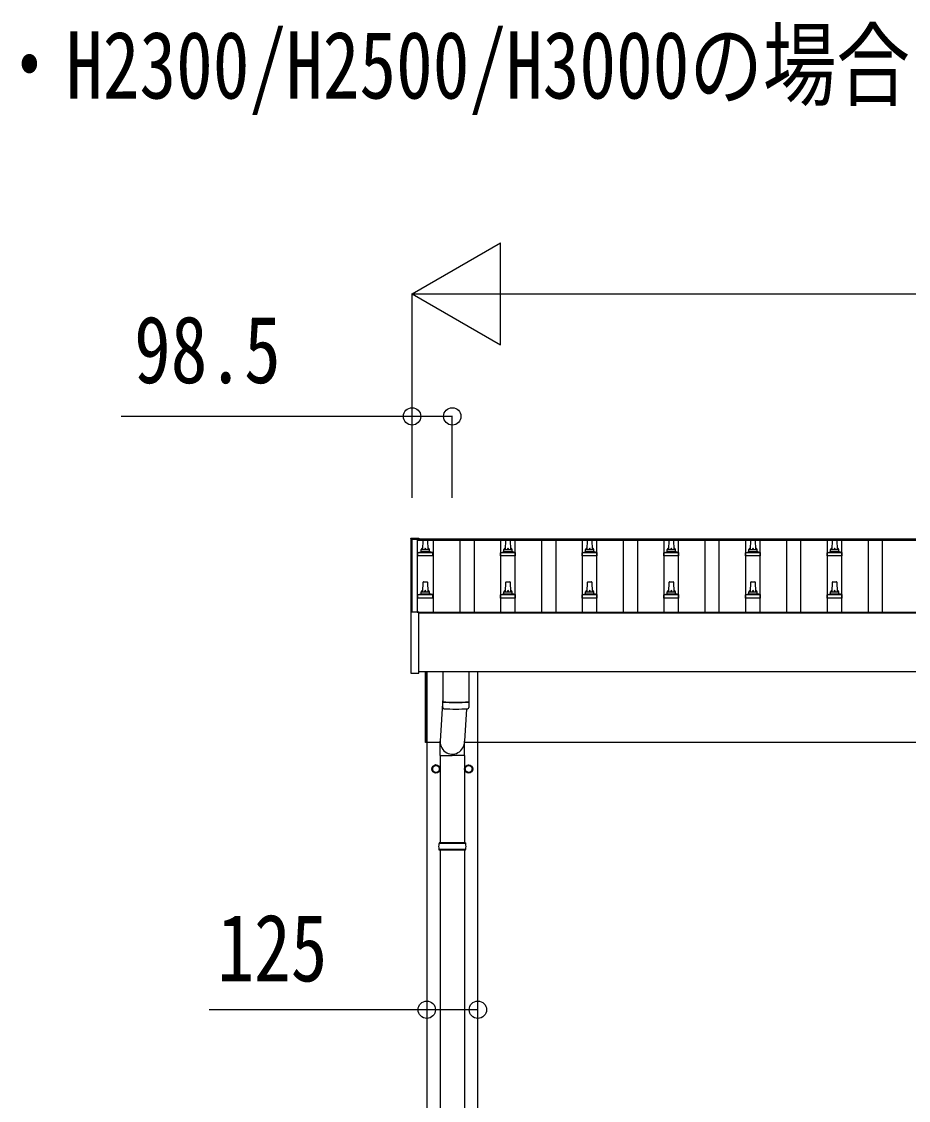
# Model space of a CAD drawing. Units: millimetres, scale not verified. Extents: x -21025 to 21025, y -14850 to 14850.
# Drawn here: x -18483 to -16311, y 1687 to 4331 of the extents above; entities that cross this region are included whole.
import ezdxf
from ezdxf.enums import TextEntityAlignment as Align

# ---------------------------------------------------------------- set-up
doc = ezdxf.new("R2010")
doc.units = ezdxf.units.MM
doc.header["$LTSCALE"] = 60
for name, color, linetype in [('0-2_USER1', 3, 'Continuous'), ('0-5_YKK_13', 4, 'Continuous'), ('0-6_YKK_A1', 4, 'Continuous'), ('0-7_YKK_D', 6, 'Continuous')]:
    doc.layers.add(name, color=color, linetype=linetype)
doc.styles.add('ＭＳ ゴシック', font='')
doc.styles.get('ＭＳ ゴシック').set_extended_font_data('MS Gothic')

msp = doc.modelspace()

# ---------------------------------------------------------------- linework, layer by layer
at = {"layer": '0-5_YKK_13'}
for p, q in [((-17529.7, 3064.22), (-17529.7, 3063.62)), ((-17529.7, 3063.62), (-17529.7, 2883.21)), ((-17528.7, 3064.73), (-17510.7, 3064.73)), ((-17509.7, 3063.62), (-17509.7, 3064.22)), ((-17509.7, 3063.55), (-17509.7, 3063.62)), ((-17500.15, 3037.03), (-17499.42, 3060.56)), ((-17498.43, 3061.53), (-17489.88, 3061.53)), ((-17488.88, 3060.56), (-17488.15, 3037.03)), ((-17297.4, 3037.03), (-17296.67, 3060.56)), ((-17295.68, 3061.53), (-17287.13, 3061.53)), ((-17286.13, 3060.56), (-17285.4, 3037.03)), ((-17097.4, 3037.03), (-17096.67, 3060.56)), ((-17095.68, 3061.53), (-17087.13, 3061.53)), ((-17086.13, 3060.56), (-17085.4, 3037.03)), ((-16897.4, 3037.03), (-16896.67, 3060.56)), ((-16895.68, 3061.53), (-16887.13, 3061.53)), ((-16886.13, 3060.56), (-16885.4, 3037.03)), ((-16697.4, 3037.03), (-16696.67, 3060.56)), ((-16695.68, 3061.53), (-16687.13, 3061.53)), ((-16686.13, 3060.56), (-16685.4, 3037.03)), ((-16497.4, 3037.03), (-16496.67, 3060.56)), ((-16495.68, 3061.53), (-16487.13, 3061.53)), ((-16486.13, 3060.56), (-16485.4, 3037.03)), ((-17512.4, 3021.53), (-17512.4, 3029.25)), ((-17475.9, 3021.53), (-17512.4, 3021.53)), ((-17512.02, 3030.03), (-17476.28, 3030.03)), ((-17511.64, 3030.22), (-17504.92, 3031.85)), ((-17504.53, 3032.03), (-17483.77, 3032.03)), ((-17504.15, 3032.82), (-17504.15, 3037.03)), ((-17503.15, 3037.03), (-17485.15, 3037.03)), ((-17484.15, 3032.82), (-17484.15, 3037.03)), ((-17476.67, 3030.22), (-17483.39, 3031.85)), ((-17475.9, 3021.53), (-17475.9, 3029.25)), ((-17309.65, 3021.53), (-17309.65, 3029.25)), ((-17273.15, 3021.53), (-17309.65, 3021.53)), ((-17309.27, 3030.03), (-17273.53, 3030.03)), ((-17308.89, 3030.22), (-17302.17, 3031.85)), ((-17301.78, 3032.03), (-17281.02, 3032.03)), ((-17301.4, 3032.82), (-17301.4, 3037.03)), ((-17300.4, 3037.03), (-17282.4, 3037.03)), ((-17281.4, 3032.82), (-17281.4, 3037.03)), ((-17273.92, 3030.22), (-17280.64, 3031.85)), ((-17273.15, 3021.53), (-17273.15, 3029.25)), ((-17109.65, 3021.53), (-17109.65, 3029.25)), ((-17073.15, 3021.53), (-17109.65, 3021.53)), ((-17109.27, 3030.03), (-17073.53, 3030.03)), ((-17108.89, 3030.22), (-17102.17, 3031.85)), ((-17101.78, 3032.03), (-17081.02, 3032.03)), ((-17101.4, 3032.82), (-17101.4, 3037.03)), ((-17100.4, 3037.03), (-17082.4, 3037.03)), ((-17081.4, 3032.82), (-17081.4, 3037.03)), ((-17073.92, 3030.22), (-17080.64, 3031.85)), ((-17073.15, 3021.53), (-17073.15, 3029.25)), ((-16909.65, 3021.53), (-16909.65, 3029.25)), ((-16873.15, 3021.53), (-16909.65, 3021.53)), ((-16909.27, 3030.03), (-16873.53, 3030.03)), ((-16908.89, 3030.22), (-16902.17, 3031.85)), ((-16901.78, 3032.03), (-16881.02, 3032.03)), ((-16901.4, 3032.82), (-16901.4, 3037.03)), ((-16900.4, 3037.03), (-16882.4, 3037.03)), ((-16881.4, 3032.82), (-16881.4, 3037.03)), ((-16873.92, 3030.22), (-16880.64, 3031.85)), ((-16873.15, 3021.53), (-16873.15, 3029.25)), ((-16709.65, 3021.53), (-16709.65, 3029.25)), ((-16673.15, 3021.53), (-16709.65, 3021.53)), ((-16709.27, 3030.03), (-16673.53, 3030.03)), ((-16708.89, 3030.22), (-16702.17, 3031.85)), ((-16701.78, 3032.03), (-16681.02, 3032.03)), ((-16701.4, 3032.82), (-16701.4, 3037.03)), ((-16700.4, 3037.03), (-16682.4, 3037.03)), ((-16681.4, 3032.82), (-16681.4, 3037.03)), ((-16673.92, 3030.22), (-16680.64, 3031.85)), ((-16673.15, 3021.53), (-16673.15, 3029.25)), ((-16509.65, 3021.53), (-16509.65, 3029.25)), ((-16473.15, 3021.53), (-16509.65, 3021.53)), ((-16509.27, 3030.03), (-16473.53, 3030.03)), ((-16508.89, 3030.22), (-16502.17, 3031.85)), ((-16501.78, 3032.03), (-16481.02, 3032.03)), ((-16501.4, 3032.82), (-16501.4, 3037.03)), ((-16500.4, 3037.03), (-16482.4, 3037.03)), ((-16481.4, 3032.82), (-16481.4, 3037.03)), ((-16473.92, 3030.22), (-16480.64, 3031.85)), ((-16473.15, 3021.53), (-16473.15, 3029.25)), ((-17500.15, 2933.7), (-17499.42, 2957.22)), ((-17498.43, 2958.2), (-17489.88, 2958.2)), ((-17488.88, 2957.22), (-17488.15, 2933.7)), ((-17297.4, 2933.7), (-17296.67, 2957.22)), ((-17295.68, 2958.2), (-17287.13, 2958.2)), ((-17286.13, 2957.22), (-17285.4, 2933.7)), ((-17097.4, 2933.7), (-17096.67, 2957.22)), ((-17095.68, 2958.2), (-17087.13, 2958.2)), ((-17086.13, 2957.22), (-17085.4, 2933.7)), ((-16897.4, 2933.7), (-16896.67, 2957.22)), ((-16895.68, 2958.2), (-16887.13, 2958.2)), ((-16886.13, 2957.22), (-16885.4, 2933.7)), ((-16697.4, 2933.7), (-16696.67, 2957.22)), ((-16695.68, 2958.2), (-16687.13, 2958.2)), ((-16686.13, 2957.22), (-16685.4, 2933.7)), ((-16497.4, 2933.7), (-16496.67, 2957.22)), ((-16495.68, 2958.2), (-16487.13, 2958.2)), ((-16486.13, 2957.22), (-16485.4, 2933.7)), ((-17512.4, 2918.2), (-17512.4, 2925.91)), ((-17475.9, 2918.2), (-17512.4, 2918.2)), ((-17512.02, 2926.7), (-17476.28, 2926.7)), ((-17511.64, 2926.88), (-17504.92, 2928.51)), ((-17504.53, 2928.7), (-17483.77, 2928.7)), ((-17504.15, 2929.49), (-17504.15, 2933.7)), ((-17503.15, 2933.7), (-17485.15, 2933.7)), ((-17484.15, 2929.49), (-17484.15, 2933.7)), ((-17476.67, 2926.88), (-17483.39, 2928.51)), ((-17475.9, 2918.2), (-17475.9, 2925.91)), ((-17309.65, 2918.2), (-17309.65, 2925.91)), ((-17273.15, 2918.2), (-17309.65, 2918.2)), ((-17309.27, 2926.7), (-17273.53, 2926.7)), ((-17308.89, 2926.88), (-17302.17, 2928.51)), ((-17301.78, 2928.7), (-17281.02, 2928.7)), ((-17301.4, 2929.49), (-17301.4, 2933.7)), ((-17300.4, 2933.7), (-17282.4, 2933.7)), ((-17281.4, 2929.49), (-17281.4, 2933.7)), ((-17273.92, 2926.88), (-17280.64, 2928.51)), ((-17273.15, 2918.2), (-17273.15, 2925.91)), ((-17109.65, 2918.2), (-17109.65, 2925.91)), ((-17073.15, 2918.2), (-17109.65, 2918.2)), ((-17109.27, 2926.7), (-17073.53, 2926.7)), ((-17108.89, 2926.88), (-17102.17, 2928.51)), ((-17101.78, 2928.7), (-17081.02, 2928.7)), ((-17101.4, 2929.49), (-17101.4, 2933.7)), ((-17100.4, 2933.7), (-17082.4, 2933.7)), ((-17081.4, 2929.49), (-17081.4, 2933.7)), ((-17073.92, 2926.88), (-17080.64, 2928.51)), ((-17073.15, 2918.2), (-17073.15, 2925.91)), ((-16909.65, 2918.2), (-16909.65, 2925.91)), ((-16873.15, 2918.2), (-16909.65, 2918.2)), ((-16909.27, 2926.7), (-16873.53, 2926.7)), ((-16908.89, 2926.88), (-16902.17, 2928.51)), ((-16901.78, 2928.7), (-16881.02, 2928.7)), ((-16901.4, 2929.49), (-16901.4, 2933.7)), ((-16900.4, 2933.7), (-16882.4, 2933.7)), ((-16881.4, 2929.49), (-16881.4, 2933.7)), ((-16873.92, 2926.88), (-16880.64, 2928.51)), ((-16873.15, 2918.2), (-16873.15, 2925.91)), ((-16709.65, 2918.2), (-16709.65, 2925.91)), ((-16673.15, 2918.2), (-16709.65, 2918.2)), ((-16709.27, 2926.7), (-16673.53, 2926.7)), ((-16708.89, 2926.88), (-16702.17, 2928.51)), ((-16701.78, 2928.7), (-16681.02, 2928.7)), ((-16701.4, 2929.49), (-16701.4, 2933.7)), ((-16700.4, 2933.7), (-16682.4, 2933.7)), ((-16681.4, 2929.49), (-16681.4, 2933.7)), ((-16673.92, 2926.88), (-16680.64, 2928.51)), ((-16673.15, 2918.2), (-16673.15, 2925.91)), ((-16509.65, 2918.2), (-16509.65, 2925.91)), ((-16473.15, 2918.2), (-16509.65, 2918.2)), ((-16509.27, 2926.7), (-16473.53, 2926.7)), ((-16508.89, 2926.88), (-16502.17, 2928.51)), ((-16501.78, 2928.7), (-16481.02, 2928.7)), ((-16501.4, 2929.49), (-16501.4, 2933.7)), ((-16500.4, 2933.7), (-16482.4, 2933.7)), ((-16481.4, 2929.49), (-16481.4, 2933.7)), ((-16473.92, 2926.88), (-16480.64, 2928.51)), ((-16473.15, 2918.2), (-16473.15, 2925.91)), ((-17529.7, 2882.95), (-17529.7, 2734.95)), ((-17528.7, 2883.45), (-17529.2, 2883.45)), ((-17510.7, 2883.45), (-17528.7, 2883.45)), ((-17510.2, 2883.45), (-17510.7, 2883.45)), ((-17509.7, 2734.95), (-17509.7, 2882.95)), ((-17529.2, 2734.45), (-17510.2, 2734.45)), ((-17493.4, 2563.94), (-17493.4, 2737.08)), ((-17491.4, 2737.08), (-17491.4, 2563.94)), ((-17451.4, 2737.08), (-17451.4, 2664.29)), ((-17387.4, 2737.08), (-17387.4, 2664.29)), ((-17451.4, 2673.86), (-17457.96, 2567.4)), ((-17451.2, 2650.3), (-17451.43, 2663.29)), ((-17446.93, 2664.01), (-17446.91, 2663.01)), ((-17392.94, 2647.01), (-17397.84, 2567.4)), ((-17391.88, 2664.01), (-17391.89, 2663.01)), ((-17387.37, 2663.29), (-17387.6, 2650.3)), ((-17458.05, 2532.73), (-17458.05, 2567.4)), ((-17397.75, 2532.73), (-17397.75, 2567.4)), ((-17491.4, 2563.94), (-17493.4, 2563.94)), ((-17458.05, 2532.73), (-17427.9, 2532.73)), ((-17457.9, 2532.73), (-17457.9, 2318.44)), ((-17397.75, 2532.73), (-17427.9, 2532.73)), ((-17397.9, 2532.73), (-17397.9, 2318.44)), ((-17459.3, 2499.69), (-17459.4, 2499.69)), ((-17459.3, 2499.19), (-17459.4, 2499.19)), ((-17396.5, 2499.69), (-17396.4, 2499.69)), ((-17396.5, 2499.19), (-17396.4, 2499.19)), ((-17394.9, 2316.44), (-17460.9, 2316.44)), ((-17394.9, 2302.44), (-17460.9, 2302.44)), ((-17395.9, 2318.44), (-17459.9, 2318.44)), ((-17459.9, 2318.44), (-17459.9, 2316.44)), ((-17459.9, 2300.44), (-17459.9, 2302.44)), ((-17395.9, 2300.44), (-17459.9, 2300.44)), ((-17457.9, 2300.44), (-17457.9, 1395.94)), ((-17397.9, 2300.44), (-17397.9, 1395.94)), ((-17395.9, 2318.44), (-17395.9, 2316.44)), ((-17395.9, 2300.44), (-17395.9, 2302.44))]:
    msp.add_line(p, q, dxfattribs=at)
for points in [[(-17529.7, 3064.22), (-17529.67, 3064.41), (-17529.59, 3064.53), (-17529.51, 3064.62), (-17529.42, 3064.67), (-17529.34, 3064.7), (-17529.29, 3064.71), (-17529.25, 3064.72), (-17529.21, 3064.72), (-17529.02, 3064.73), (-17528.84, 3064.73), (-17528.7, 3064.73)], [(-17510.7, 3064.73), (-17510.51, 3064.73), (-17510.34, 3064.73), (-17510.2, 3064.72), (-17510.13, 3064.71), (-17510.07, 3064.7), (-17509.98, 3064.66), (-17509.85, 3064.57), (-17509.76, 3064.44), (-17509.75, 3064.42)]]:
    msp.add_lwpolyline(points, dxfattribs=at)
for points in [[(-17467.9, 2509.25), (-17476.4, 2504.35), (-17476.4, 2494.53), (-17467.9, 2489.62), (-17459.4, 2494.53), (-17459.4, 2504.35)], [(-17387.9, 2509.25), (-17379.4, 2504.35), (-17379.4, 2494.53), (-17387.9, 2489.62), (-17396.4, 2494.53), (-17396.4, 2504.35)]]:
    msp.add_lwpolyline(points, close=True, dxfattribs=at)
for centre, radius in [((-17467.9, 2499.44), 10), ((-17467.9, 2499.44), 8.5), ((-17387.9, 2499.44), 10), ((-17387.9, 2499.44), 8.5)]:
    msp.add_circle(centre, radius, dxfattribs=at)
for centre, radius, start, end in [((-17510.2, 3064.22), 0.499, 0.00068, 23.5008), ((-17498.43, 3060.53), 1, 90, 178.60509), ((-17489.88, 3060.53), 1, 1.39491, 90), ((-17295.68, 3060.53), 1, 90, 178.60509), ((-17287.13, 3060.53), 1, 1.39491, 90), ((-17095.68, 3060.53), 1, 90, 178.60509), ((-17087.13, 3060.53), 1, 1.39491, 90), ((-16895.68, 3060.53), 1, 90, 178.60509), ((-16887.13, 3060.53), 1, 1.39491, 90), ((-16695.68, 3060.53), 1, 90, 178.60509), ((-16687.13, 3060.53), 1, 1.39491, 90), ((-16495.68, 3060.53), 1, 90, 178.60509), ((-16487.13, 3060.53), 1, 1.39491, 90), ((-17511.4, 3029.25), 1, 103.62699, 180), ((-17505.15, 3032.82), 1, 283.62699, 0), ((-17500.07, 3036.4), 4.13, 90, 171.17633), ((-17503.15, 3036.03), 1, 90, 180), ((-17490.82, 3037.03), 4.83, 133.60282, 180), ((-17497.48, 3037.03), 4.83, 0, 46.39718), ((-17488.24, 3036.4), 4.13, 8.82367, 90), ((-17485.15, 3036.03), 1, 0, 90), ((-17483.15, 3032.82), 1, 180, 256.37301), ((-17476.9, 3029.25), 1, 0, 76.37301), ((-17308.65, 3029.25), 1, 103.62699, 180), ((-17302.4, 3032.82), 1, 283.62699, 0), ((-17297.32, 3036.4), 4.13, 90, 171.17633), ((-17300.4, 3036.03), 1, 90, 180), ((-17288.07, 3037.03), 4.83, 133.60282, 180), ((-17294.73, 3037.03), 4.83, 0, 46.39718), ((-17285.49, 3036.4), 4.13, 8.82367, 90), ((-17282.4, 3036.03), 1, 0, 90), ((-17280.4, 3032.82), 1, 180, 256.37301), ((-17274.15, 3029.25), 1, 0, 76.37301), ((-17108.65, 3029.25), 1, 103.62699, 180), ((-17102.4, 3032.82), 1, 283.62699, 0), ((-17097.32, 3036.4), 4.13, 90, 171.17633), ((-17100.4, 3036.03), 1, 90, 180), ((-17088.07, 3037.03), 4.83, 133.60282, 180), ((-17094.73, 3037.03), 4.83, 0, 46.39718), ((-17085.49, 3036.4), 4.13, 8.82367, 90), ((-17082.4, 3036.03), 1, 0, 90), ((-17080.4, 3032.82), 1, 180, 256.37301), ((-17074.15, 3029.25), 1, 0, 76.37301), ((-16908.65, 3029.25), 1, 103.62699, 180), ((-16902.4, 3032.82), 1, 283.62699, 0), ((-16897.32, 3036.4), 4.13, 90, 171.17633), ((-16900.4, 3036.03), 1, 90, 180), ((-16888.07, 3037.03), 4.83, 133.60282, 180), ((-16894.73, 3037.03), 4.83, 0, 46.39718), ((-16885.49, 3036.4), 4.13, 8.82367, 90), ((-16882.4, 3036.03), 1, 0, 90), ((-16880.4, 3032.82), 1, 180, 256.37301), ((-16874.15, 3029.25), 1, 0, 76.37301), ((-16708.65, 3029.25), 1, 103.62699, 180), ((-16702.4, 3032.82), 1, 283.62699, 0), ((-16697.32, 3036.4), 4.13, 90, 171.17633), ((-16700.4, 3036.03), 1, 90, 180), ((-16688.07, 3037.03), 4.83, 133.60282, 180), ((-16694.73, 3037.03), 4.83, 0, 46.39718), ((-16685.49, 3036.4), 4.13, 8.82367, 90), ((-16682.4, 3036.03), 1, 0, 90), ((-16680.4, 3032.82), 1, 180, 256.37301), ((-16674.15, 3029.25), 1, 0, 76.37301), ((-16508.65, 3029.25), 1, 103.62699, 180), ((-16502.4, 3032.82), 1, 283.62699, 0), ((-16497.32, 3036.4), 4.13, 90, 171.17633), ((-16500.4, 3036.03), 1, 90, 180), ((-16488.07, 3037.03), 4.83, 133.60282, 180), ((-16494.73, 3037.03), 4.83, 0, 46.39718), ((-16485.49, 3036.4), 4.13, 8.82367, 90), ((-16482.4, 3036.03), 1, 0, 90), ((-16480.4, 3032.82), 1, 180, 256.37301), ((-16474.15, 3029.25), 1, 0, 76.37301), ((-17500.07, 2933.07), 4.13, 90, 171.17633), ((-17498.43, 2957.2), 1, 90, 178.60509), ((-17490.82, 2933.7), 4.83, 133.60282, 180), ((-17497.48, 2933.7), 4.83, 0, 46.39718), ((-17489.88, 2957.2), 1, 1.39491, 90), ((-17488.24, 2933.07), 4.13, 8.82367, 90), ((-17297.32, 2933.07), 4.13, 90, 171.17633), ((-17295.68, 2957.2), 1, 90, 178.60509), ((-17288.07, 2933.7), 4.83, 133.60282, 180), ((-17294.73, 2933.7), 4.83, 0, 46.39718), ((-17287.13, 2957.2), 1, 1.39491, 90), ((-17285.49, 2933.07), 4.13, 8.82367, 90), ((-17097.32, 2933.07), 4.13, 90, 171.17633), ((-17095.68, 2957.2), 1, 90, 178.60509), ((-17088.07, 2933.7), 4.83, 133.60282, 180), ((-17094.73, 2933.7), 4.83, 0, 46.39718), ((-17087.13, 2957.2), 1, 1.39491, 90), ((-17085.49, 2933.07), 4.13, 8.82367, 90), ((-16897.32, 2933.07), 4.13, 90, 171.17633), ((-16895.68, 2957.2), 1, 90, 178.60509), ((-16888.07, 2933.7), 4.83, 133.60282, 180), ((-16894.73, 2933.7), 4.83, 0, 46.39718), ((-16887.13, 2957.2), 1, 1.39491, 90), ((-16885.49, 2933.07), 4.13, 8.82367, 90), ((-16697.32, 2933.07), 4.13, 90, 171.17633), ((-16695.68, 2957.2), 1, 90, 178.60509), ((-16688.07, 2933.7), 4.83, 133.60282, 180), ((-16694.73, 2933.7), 4.83, 0, 46.39718), ((-16687.13, 2957.2), 1, 1.39491, 90), ((-16685.49, 2933.07), 4.13, 8.82367, 90), ((-16497.32, 2933.07), 4.13, 90, 171.17633), ((-16495.68, 2957.2), 1, 90, 178.60509), ((-16488.07, 2933.7), 4.83, 133.60282, 180), ((-16494.73, 2933.7), 4.83, 0, 46.39718), ((-16487.13, 2957.2), 1, 1.39491, 90), ((-16485.49, 2933.07), 4.13, 8.82367, 90), ((-17511.4, 2925.91), 1, 103.62699, 180), ((-17505.15, 2929.49), 1, 283.62699, 0), ((-17503.15, 2932.7), 1, 90, 180), ((-17485.15, 2932.7), 1, 0, 90), ((-17483.15, 2929.49), 1, 180, 256.37301), ((-17476.9, 2925.91), 1, 0, 76.37301), ((-17308.65, 2925.91), 1, 103.62699, 180), ((-17302.4, 2929.49), 1, 283.62699, 0), ((-17300.4, 2932.7), 1, 90, 180), ((-17282.4, 2932.7), 1, 0, 90), ((-17280.4, 2929.49), 1, 180, 256.37301), ((-17274.15, 2925.91), 1, 0, 76.37301), ((-17108.65, 2925.91), 1, 103.62699, 180), ((-17102.4, 2929.49), 1, 283.62699, 0), ((-17100.4, 2932.7), 1, 90, 180), ((-17082.4, 2932.7), 1, 0, 90), ((-17080.4, 2929.49), 1, 180, 256.37301), ((-17074.15, 2925.91), 1, 0, 76.37301), ((-16908.65, 2925.91), 1, 103.62699, 180), ((-16902.4, 2929.49), 1, 283.62699, 0), ((-16900.4, 2932.7), 1, 90, 180), ((-16882.4, 2932.7), 1, 0, 90), ((-16880.4, 2929.49), 1, 180, 256.37301), ((-16874.15, 2925.91), 1, 0, 76.37301), ((-16708.65, 2925.91), 1, 103.62699, 180), ((-16702.4, 2929.49), 1, 283.62699, 0), ((-16700.4, 2932.7), 1, 90, 180), ((-16682.4, 2932.7), 1, 0, 90), ((-16680.4, 2929.49), 1, 180, 256.37301), ((-16674.15, 2925.91), 1, 0, 76.37301), ((-16508.65, 2925.91), 1, 103.62699, 180), ((-16502.4, 2929.49), 1, 283.62699, 0), ((-16500.4, 2932.7), 1, 90, 180), ((-16482.4, 2932.7), 1, 0, 90), ((-16480.4, 2929.49), 1, 180, 256.37301), ((-16474.15, 2925.91), 1, 0, 76.37301), ((-17529.2, 2882.95), 0.5, 90, 180), ((-17510.2, 2882.95), 0.5, 0, 90), ((-17529.2, 2734.95), 0.5, 180, 270), ((-17510.2, 2734.95), 0.5, 270, 0), ((-17419.4, 3144.02), 480.8, 266.18381, 273.81619), ((-17419.4, 3143.02), 480.8, 266.18381, 273.81619), ((-17447.78, 2650.54), 3.43, 183.91307, 262.91645), ((-17419.41, 3166), 519.67, 266.82357, 273.17802), ((-17391.02, 2650.54), 3.43, 277.00994, 356.09787), ((-17467.9, 2499.44), 8.6, 171.25399, 188.74601), ((-17467.9, 2499.44), 8.6, 111.25399, 128.74601), ((-17467.9, 2499.44), 8.6, 231.25399, 248.74601), ((-17467.9, 2499.44), 8.6, 51.25399, 68.74601), ((-17467.9, 2499.44), 8.6, 291.25399, 308.74601), ((-17467.9, 2499.44), 8.6, 1.66581, 8.74601), ((-17467.9, 2499.44), 8.6, 351.25399, 358.33419), ((-17387.9, 2499.44), 8.6, 171.25399, 178.33419), ((-17387.9, 2499.44), 8.6, 181.66581, 188.74601), ((-17387.9, 2499.44), 8.6, 111.25399, 128.74601), ((-17387.9, 2499.44), 8.6, 231.25399, 248.74601), ((-17387.9, 2499.44), 8.6, 51.25399, 68.74601), ((-17387.9, 2499.44), 8.6, 291.25399, 308.74601), ((-17387.9, 2499.44), 8.6, 351.25399, 8.74601), ((-17412.15, 2309.44), 49.25, 171.82876, 180.00002), ((-17412.15, 2309.44), 49.25, 180.00002, 188.17127), ((-17443.65, 2309.44), 49.25, 359.99998, 8.17124), ((-17443.65, 2309.44), 49.25, 351.82873, 359.99998)]:
    msp.add_arc(centre, radius, start, end, dxfattribs=at)
msp.add_ellipse((-17427.9, 2567.4), major_axis=(0, -31.56), ratio=0.952301, start_param=4.5832251, end_param=7.8539816, dxfattribs=at)
at = {"layer": '0-6_YKK_A1'}
for p, q in [((-17526.4, 3062.59), (-17514.4, 3062.59)), ((-17526.4, 2883.71), (-17526.4, 3062.59)), ((-17514.4, 3063.55), (-9713.9, 3063.55)), ((-17514.4, 3063.55), (-17514.4, 3059.96)), ((-17514.4, 3062.59), (-17514.4, 2883.45)), ((-17514.4, 3059.96), (-9691.4, 3059.96)), ((-17473.9, 2883.51), (-17473.9, 3059.96)), ((-17408.9, 2883.51), (-17408.9, 3059.96)), ((-17373.9, 2883.51), (-17373.9, 3059.96)), ((-17308.9, 2883.51), (-17308.9, 3059.96)), ((-17273.9, 2883.51), (-17273.9, 3059.96)), ((-17208.9, 2883.51), (-17208.9, 3059.96)), ((-17173.9, 2883.51), (-17173.9, 3059.96)), ((-17108.9, 2883.51), (-17108.9, 3059.96)), ((-17073.9, 2883.51), (-17073.9, 3059.96)), ((-17008.9, 2883.51), (-17008.9, 3059.96)), ((-16973.9, 2883.51), (-16973.9, 3059.96)), ((-16908.9, 2883.51), (-16908.9, 3059.96)), ((-16873.9, 2883.51), (-16873.9, 3059.96)), ((-16808.9, 2883.51), (-16808.9, 3059.96)), ((-16773.9, 2883.51), (-16773.9, 3059.96)), ((-16708.9, 2883.51), (-16708.9, 3059.96)), ((-16673.9, 2883.51), (-16673.9, 3059.96)), ((-16608.9, 2883.51), (-16608.9, 3059.96)), ((-16573.9, 2883.51), (-16573.9, 3059.96)), ((-16508.9, 2883.51), (-16508.9, 3059.96)), ((-16473.9, 2883.51), (-16473.9, 3059.96)), ((-16408.9, 2883.51), (-16408.9, 3059.96)), ((-16373.9, 2883.51), (-16373.9, 3059.96)), ((-17514.4, 2883.51), (-11501.4, 2883.51)), ((-17509.7, 2881.95), (-11501.4, 2881.95)), ((-11501.4, 2737.08), (-17509.7, 2737.08)), ((-17490.4, 2737.08), (-17490.4, -235.56)), ((-17365.4, -235.56), (-17365.4, 2737.08)), ((-17458.05, 2564.44), (-17491.4, 2564.44)), ((-11506.4, 2564.44), (-17397.75, 2564.44))]:
    msp.add_line(p, q, dxfattribs=at)
at = {"layer": '0-7_YKK_D'}
for p, q in [((-17526.4, 3663.55), (-17309.89, 3788.55)), ((-17309.89, 3538.55), (-17309.89, 3788.55)), ((-17526.4, 3163.55), (-17526.4, 3664.55)), ((-17526.4, 3663.55), (-17309.89, 3538.55)), ((-17526.4, 3663.55), (-17093.39, 3663.55)), ((-17276.4, 3663.55), (-8106.4, 3663.55)), ((-17526.4, 3163.55), (-17526.4, 3364.55)), ((-17427.9, 3163.55), (-17427.9, 3364.55)), ((-17490.4, 1909.44), (-17490.4, 1908.44))]:
    msp.add_line(p, q, dxfattribs=at)
for points in [[(-17427.9, 3363.55), (-17526.4, 3363.55), (-18239.4, 3363.55)], [(-17365.4, 1909.44), (-17490.4, 1909.44), (-18023.4, 1909.44)]]:
    msp.add_lwpolyline(points, dxfattribs=at)
for centre in [(-17526.4, 3363.55), (-17427.9, 3363.55), (-17490.4, 1909.44), (-17365.4, 1909.44)]:
    msp.add_circle(centre, 21.25, dxfattribs=at)

# ---------------------------------------------------------------- texts
at = {"layer": '0-2_USER1', "style": 'ＭＳ ゴシック', "width": 0.8}
msp.add_text('・H2300/H2500/H3000の場合', height=165, dxfattribs=at).set_placement((-18553.89, 4092.98), align=Align.BOTTOM_LEFT)
at = {"layer": '0-7_YKK_D', "style": 'ＭＳ ゴシック', "width": 0.8}
for s, p in [('98.5', (-18207.4, 3395.55)), ('125', (-18003.4, 1929.44))]:
    msp.add_text(s, height=165, dxfattribs=at).set_placement(p, align=Align.BOTTOM_LEFT)

doc.saveas('drawing.dxf')
